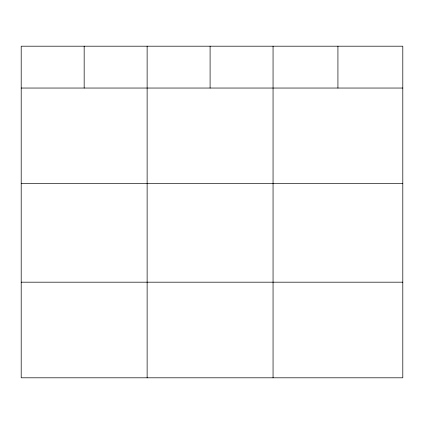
<?xml version="1.0" encoding="UTF-8"?>
<svg xmlns="http://www.w3.org/2000/svg" width="424" height="424" viewBox="0 0 424 424"><rect width="100%" height="100%" fill="white"/><g stroke="black" fill="none" stroke-linecap="round" stroke-linejoin="round"><path stroke-width="0.64" d="M402.8 183.666L402.8 46.195L21.2 46.195L21.2 377.805L402.8 377.805L402.8 183.666L21.2 183.666M21.2 88.044L402.8 88.044M21.2 282.183L402.8 282.183M337.928 46.195L337.928 88.044M273.056 46.195L273.056 377.805M210.092 46.195L210.092 88.044M147.128 46.195L147.128 377.805M84.164 46.195L84.164 88.044"/></g></svg>
